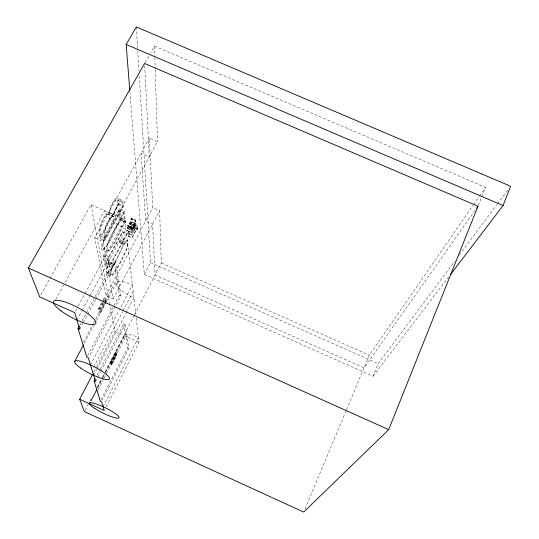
<?xml version="1.0" encoding="UTF-8"?>
<svg xmlns="http://www.w3.org/2000/svg" width="539" height="539" viewBox="0 0 539 539"><rect width="100%" height="100%" fill="white"/><g stroke="black" fill="none" stroke-linecap="round" stroke-linejoin="round"><path stroke-width="0.4" stroke-dasharray="2.69 2.02" d="M119.51 242.819L119.752 241.634L122.474 238.642L127.642 240.684C129.232 246.64 125.149 252.353 122.966 257.635A114.302 27.085 -66.6 0 1 116.99 268.853L111.991 276.076L111.277 276.366L106.399 274.108L106.136 269.81L108.703 262.183L113.54 264.11C112.328 267.384 110.401 270.942 111.418 274.513L112.307 274.728L113.035 274.142L116.855 268.334A116.175 27.617 -66.6 0 0 122.926 256.941C124.805 252.346 128.423 247.354 126.968 242.173L121.895 240.145L119.51 242.819L123.896 244.767L126.254 242.078L126.968 242.173M123.896 244.767L124.138 243.581L125.661 241.613L127.285 240.461M113.817 216.718L108.999 214.589C110.138 209.213 111.728 203.095 116.101 199.464L121.929 202.091L122.777 206.693L105.536 238.393L100.753 236.271C98.657 228.475 101.777 219.703 107.335 214.145L113.817 216.718C114.982 211.342 116.579 205.251 120.911 201.586L121.477 201.62M108.885 212.454C110.374 207.245 112.267 201.431 116.565 197.887L122.622 200.414L123.66 206.006L104.849 240.603L100.065 238.481C97.418 229.284 101.507 219.05 107.901 212.481L108.885 212.454L113.722 214.589C115.231 209.381 117.125 203.594 121.39 200.009L122.077 199.956M135.498 220.498L133.564 225.807L129.603 224.056L131.118 218.942C138.045 218.928 135.478 222.984 133.645 226.623C133.544 231.629 125.446 229.257 127.676 225.336L131.664 227.094L131.455 229.654M129.603 224.056L131.401 218.349L135.828 220.141L135.161 223.786L131.503 230.133L127.17 228.246L127.676 225.336M133.564 225.807L135.019 220.485L135.646 219.993M131.664 227.094L131.118 228.563L131.294 230.166M113.54 264.11L113.123 264.157L111.775 267.56L110.542 271.777L110.448 275.126L111.277 276.366M109.127 262.143C107.915 265.417 105.988 269.001 107.059 272.566L111.782 274.85M478.288 205.487L485.538 187.343L154.464 46.132L150.361 53.354M129.879 91.475L144.331 274.472L373.028 376.235L378.223 363.69L454.727 261.139M304.986 508.951L346.186 410.489M346.516 409.714L369.323 355.201L473.101 205.305M106.156 406.783L139.001 342.299L136.165 317.693M103.104 406.736L138.442 337.495A16.049 4.036 26.6 0 0 124.563 335.797L104.903 373.898M101.042 399.574L127.615 347.736L123.849 323.663L125.21 324.276L128.868 348.302L102.322 400.154M111.586 362.902L111.445 362.296L116.377 352.735L115.454 352.317L110.522 361.871L110.657 362.477L111.586 362.902L116.505 353.355L116.377 352.735M110.933 363.684L115.831 354.184L116.747 354.601L116.875 355.214L111.984 364.701L111.068 364.283L110.933 363.684L111.849 364.101L111.984 364.701M111.068 364.283L115.959 354.803L115.831 354.184M98.098 389.919L103.872 378.722M104.256 377.974L125.809 336.174L127.116 336.767M111.849 364.101L116.747 354.601M85.25 410.159L88.335 404.183M89.878 401.198L91.037 398.954M97.209 387.002L101.837 378.041M102.221 377.293L104.539 372.806M104.923 372.065L134.245 315.288M134.635 314.54L161.282 262.944L159.638 210.756L152.712 207.71L149.431 138.233L157.469 141.723L103.097 241.627L113.17 298.747L106.021 295.547L94.763 237.928L149.431 138.233M97.667 387.433L102.646 377.792M103.03 377.051L104.175 374.821M105.711 371.856L124.859 334.766M110.657 362.477L115.582 352.944L115.454 352.317M97.572 388.093L101.817 379.874M102.201 379.126L104.512 374.645M93.618 375.312L96.717 369.356M97.101 368.609L125.755 313.523M126.146 312.775L133.888 297.885A18.858 5.525 27.4 0 1 116.242 283.844A18.858 5.525 27.4 0 1 132.392 284.902L119.591 309.366M97.215 375.003L99.917 369.794M100.301 369.053L123.849 323.663M95.511 381.585L97.438 377.866M97.828 377.118L100.523 371.91M100.914 371.169L125.21 324.276M93.638 367.261L122.697 311.569M123.081 310.828L133.153 291.518M144.331 274.472L150.502 262.628L139.318 76.437M93.618 372.456L96.333 367.241M96.724 366.493L114.962 331.472L109.821 304.319M90.491 364.957L119.207 310.107M87.601 355.673L119.409 295.251L114.086 261.199L115.717 261.92L120.891 295.911L89.117 356.36M113.17 298.747L159.638 210.756M83.437 342.029L92.876 324.242M93.267 323.501L95.235 319.789M95.632 319.048L104.681 302.002M105.071 301.261L116.875 279.027L118.425 279.721M103.387 303.1L99.068 311.225L99.264 312.074L100.355 312.566L100.166 311.717L104.478 303.592M104.869 302.851L106.048 300.634L104.957 300.142L105.132 301.018L106.217 301.51L106.048 300.634M100.355 312.566L105.826 302.244M84.273 343.404L93.725 325.583M96.481 320.382L105.934 302.561M106.324 301.813L116.559 282.503M133.429 226.124L133.591 227.849L137.458 229.56L137.378 225.443L133.477 223.725L133.409 225.908L128.1 236.082L131.994 237.807L137.31 227.842L133.429 226.124L128.1 236.082M102.929 302.864L99.594 309.143L99.782 310.006L98.684 309.514L98.489 308.645L102.565 300.978M102.936 300.284L104.418 297.494L105.523 297.986L105.698 298.875L103.724 302.581M98.684 309.514L102.235 302.83M102.626 302.089L104.6 298.384L104.418 297.494M106.021 295.547L152.712 207.71M103.299 302.17L105.523 297.986M133.591 227.849L133.477 223.725M131.469 232.666L136.111 223.725L132.176 221.987L127.5 230.699L131.469 232.666L133.807 228.3L129.865 226.562L127.521 230.921M79.711 329.241L82.878 323.319M83.275 322.585L95.538 299.65M95.935 298.909L115.717 261.92M132.176 221.987L130.101 226.111L130.337 228.347L134.258 230.079L134.043 227.856L136.111 223.725M129.865 226.562L130.094 228.792L127.797 233.353L131.718 235.085L134.016 230.524L133.807 228.3M134.258 230.079L136.333 226.191L132.419 224.467L130.337 228.347M131.718 235.085L136.333 226.191M131.994 237.807L137.29 227.62L137.378 225.443M110.023 264.945L126.813 233.636L122.393 231.676L105.55 262.951L110.023 264.945L108.608 256.591L104.04 254.563L103.266 255.991L104.903 264.986L109.37 266.973L126.894 234.303L126.813 233.636M127.797 233.353L132.419 224.467M79.631 325.529L81.611 321.83M82.009 321.089L94.682 297.427M95.073 296.693L114.086 261.199M118.849 210.951L104.148 238.925L102.302 246.222L102.68 248.311L103.67 248.668C111.411 240.468 114.659 228.785 120.877 219.494L125.432 221.502L125.513 222.216C118.715 231.467 116.033 244.847 107.194 252.434L101.979 249.955L101.5 247.334L102.14 243.412L106.992 231.898L119.537 208.761L124.206 210.823L125.284 220.229L124.522 221.644L119.948 219.622L118.849 210.951L123.519 213.006L124.522 221.644M109.37 266.973L107.84 258.033L108.608 256.591M104.903 264.986L122.474 232.349L122.393 231.676M76.956 320.099L81.733 311.205M82.137 310.471L89.703 296.389M90.101 295.648L125.958 228.974A22.894 7.997 28.8 0 1 104.526 210.742L64.148 284.087M75.5 311.165L77.892 306.745M78.29 306.004L124.893 219.73L90.983 204.766L39.657 296.854M125.432 221.502C119.247 230.827 115.979 242.469 108.299 250.723L103.09 248.735M124.206 210.823L108.656 240.434L106.372 247.596L106.284 250.958L107.194 252.434M123.519 213.006C119.739 224.75 106.372 237.019 107.335 250.379L107.726 250.797M119.948 219.622L120.716 218.214L119.537 208.761M120.877 219.494L120.965 220.208C114.133 229.419 111.472 242.88 102.558 250.372M100.753 236.271L118.048 204.611L116.673 199.511M100.065 238.481L118.937 203.931L118.257 199.282L117.273 197.84M55.672 299.495L63.743 284.821M145.018 62.753L149.95 54.082M473.579 204.618L478.841 197.018M479.319 196.324L485.538 187.343M475.075 210.372L364.034 367.854L155.084 274.951L152.564 224.15L145.604 221.084L141.151 153.332L149.236 156.856L144.735 65.98M459.262 255.062L497.012 204.463M497.51 203.789L508.082 189.62M373.028 376.235L448.509 277.167M106.931 274.425L108.582 273.253L112.685 266.94A114.261 27.705 -66.6 0 0 118.681 255.729C120.864 250.453 124.967 244.706 123.296 238.757L122.932 238.534M107.429 272.902L109.686 271.016L112.543 266.414A116.128 28.25 -66.7 0 0 118.634 255.035C120.514 250.446 124.152 245.42 122.622 240.246M127.319 228.415C129.562 225.881 132.358 221.751 131.671 218.234M113.722 214.589L112.759 214.623C106.432 221.246 102.336 231.393 104.849 240.603M112.995 216.28L112.193 216.287C106.688 221.886 103.555 230.584 105.536 238.393M127.487 227.896C129.535 225.693 131.994 221.987 131.523 218.746M118.937 203.931L123.66 206.006M118.048 204.611L122.777 206.693M131.038 218.733L135.019 220.485M131.118 218.942L135.094 220.694M132.196 222.216L136.131 223.948M120.716 218.214L125.284 220.229M133.241 224.163L137.142 225.888M132.439 224.689L136.354 226.414M129.562 223.698L133.531 225.45M120.965 220.208L125.513 222.216M133.409 225.908L137.29 227.62M133.827 227.411L137.694 229.122M130.101 226.111L134.043 227.856M127.494 225.47L131.489 227.236M130.094 228.792L134.016 230.524M127.5 230.699L131.449 232.45M127.77 233.131L131.698 234.869M122.474 232.349L126.894 234.303M128.073 235.866L131.974 237.591M119.752 241.634L124.138 243.581M161.282 262.944L369.323 355.201M94.763 237.928L103.097 241.627M150.502 262.628L378.223 363.69M103.266 255.991L107.84 258.033M108.703 262.183L113.123 264.157M119.409 295.251L120.891 295.911M104.6 298.384L105.698 298.875M98.489 308.645L99.594 309.143M99.068 311.225L100.166 311.717M114.962 331.472L139.001 342.299M127.615 347.736L128.868 348.302M115.582 352.944L116.505 353.355M115.959 354.803L116.875 355.214M110.522 361.871L111.445 362.296M108.157 214.145L108.999 214.589M90.983 204.766L109.666 303.497M104.04 254.563L105.55 262.951M124.893 219.73L135.788 314.392M137.31 227.842L137.458 229.56M136.347 26.95L138.961 70.562M154.464 46.132L154.808 57.033M154.834 57.868L155.178 68.77M155.205 69.605L157.469 141.723"/><path stroke-width="0.81" d="M450.55 274.492L503.082 205.548L510.601 186.245L136.347 26.95L126.166 44.467L129.811 90.64M92.452 374.693L79.651 399.284L84.475 411.655L303.693 512.05L388.707 429.637L477.985 206.242L144.607 63.474L28.399 268.018L39.657 296.854L74.705 312.64L79.711 329.241L78.047 328.487L79.233 326.27M89.474 403.778L90.249 402.283M91.017 400.794L96.804 389.582M79.651 399.284L104.249 410.529L101.561 401.636L100.281 401.05L94.123 380.958L95.282 378.722M74.827 361.231L83.491 344.893M476.53 208.31L477.985 206.242M126.166 44.467L503.082 205.548M28.399 268.018L388.707 429.637M94.123 380.958L95.511 381.585L88.342 357.835L86.826 357.148L78.047 328.487M94.406 408.218A16.473 2.89 26.2 0 0 118.782 418.008A16.473 2.89 26.2 0 0 99.553 405.207A16.473 2.89 26.2 0 0 94.406 408.218M61.022 310.882A23.756 5.855 27.7 0 0 95.578 323.744A23.756 5.855 27.7 0 0 67.456 302.817A23.756 5.855 27.7 0 0 61.022 310.882M80.634 368.043A19.444 3.995 26.7 0 0 109.222 379.173A19.444 3.995 26.7 0 0 86.381 363.225A19.444 3.995 26.7 0 0 80.634 368.043"/></g></svg>
